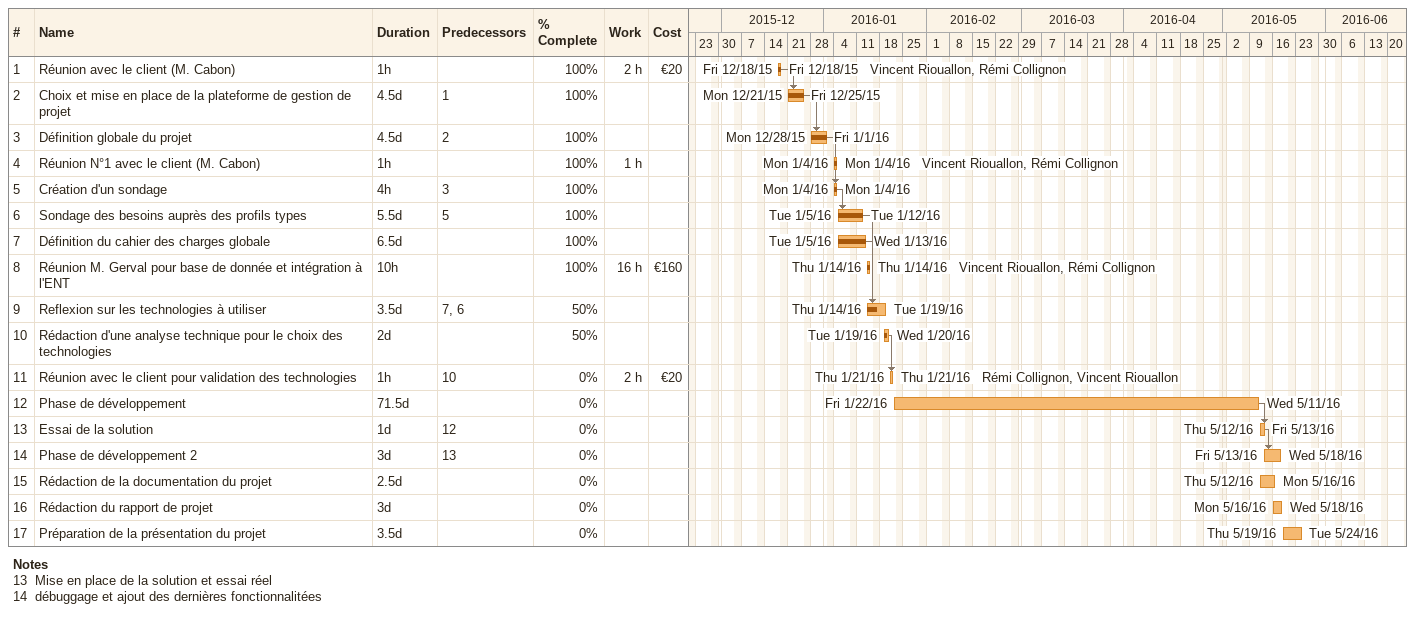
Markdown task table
| ID | Task | Duration | Start | Finish | Predecessors | Resources | % complete | Work (h) | Cost (€) |
|---|---|---|---|---|---|---|---|---|---|
| 1 | Réunion avec le client (M. Cabon) | 1h | 2015-12-18 | 2015-12-18 |  | Vincent Riouallon, Rémi Collignon | 100 | 2 | 20 |
| 2 | Choix et mise en place de la plateforme de gestion de projet | 4.5d | 2015-12-21 | 2015-12-25 | 1 |  | 100 |  |  |
| 3 | Définition globale du projet | 4.5d | 2015-12-28 | 2016-01-01 | 2 |  | 100 |  |  |
| 4 | Réunion N°1 avec le client (M. Cabon) | 1h | 2016-01-04 | 2016-01-04 |  | Vincent Riouallon, Rémi Collignon | 100 | 1 |  |
| 5 | Création d'un sondage | 4h | 2016-01-04 | 2016-01-04 | 3 |  | 100 |  |  |
| 6 | Sondage des besoins auprès des profils types | 5.5d | 2016-01-05 | 2016-01-12 | 5 |  | 100 |  |  |
| 7 | Définition du cahier des charges globale | 6.5d | 2016-01-05 | 2016-01-13 |  |  | 100 |  |  |
| 8 | Réunion M. Gerval pour base de donnée et intégration à l'ENT | 10h | 2016-01-14 | 2016-01-14 |  | Vincent Riouallon, Rémi Collignon | 100 | 16 | 160 |
| 9 | Reflexion sur les technologies à utiliser | 3.5d | 2016-01-14 | 2016-01-19 | 7, 6 |  | 50 |  |  |
| 10 | Rédaction d'une analyse technique pour le choix des technologies | 2d | 2016-01-19 | 2016-01-20 |  |  | 50 |  |  |
| 11 | Réunion avec le client pour validation des technologies | 1h | 2016-01-21 | 2016-01-21 | 10 | Rémi Collignon, Vincent Riouallon | 0 | 2 | 20 |
| 12 | Phase de développement | 71.5d | 2016-01-22 | 2016-05-11 |  |  | 0 |  |  |
| 13 | Essai de la solution | 1d | 2016-05-12 | 2016-05-13 | 12 |  | 0 |  |  |
| 14 | Phase de développement 2 | 3d | 2016-05-13 | 2016-05-18 | 13 |  | 0 |  |  |
| 15 | Rédaction de la documentation du projet | 2.5d | 2016-05-12 | 2016-05-16 |  |  | 0 |  |  |
| 16 | Rédaction du rapport de projet | 3d | 2016-05-16 | 2016-05-18 |  |  | 0 |  |  |
| 17 | Préparation de la présentation du projet | 3.5d | 2016-05-19 | 2016-05-24 |  |  | 0 |  |  |

Notes
- 13: Mise en place de la solution et essai réel
- 14: débuggage et ajout des dernières fonctionnalitées
